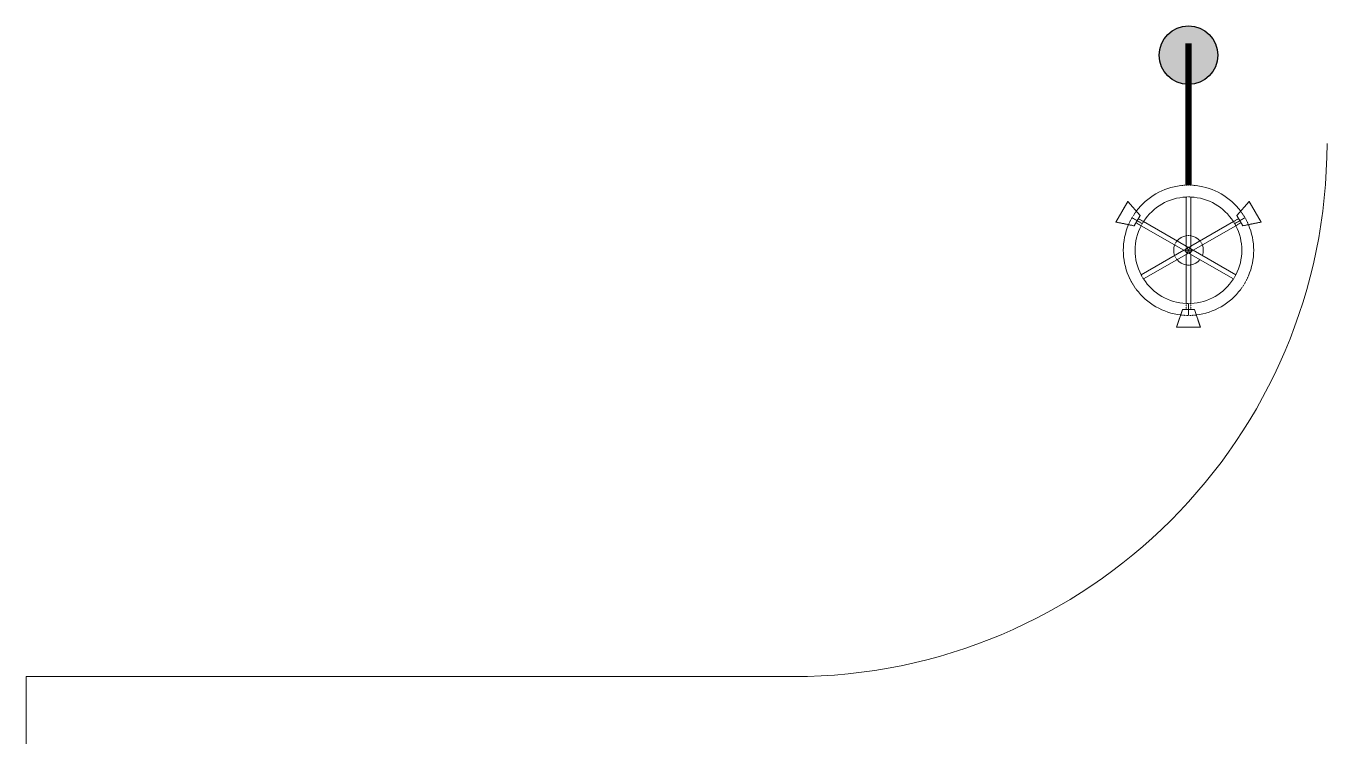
# Model space of a CAD drawing. Header units: inches. Extents: x 19 to 654008, y 34 to 210034.
# Drawn here: x 148574 to 170524, y 107822 to 119824 of the extents above; entities that cross this region are included whole.
import ezdxf

# ---------------------------------------------------------------- set-up
doc = ezdxf.new("R2010")
doc.units = ezdxf.units.IN
doc.header["$MEASUREMENT"] = 0
doc.linetypes.add('CABLEROUTEALL-EMBED 1_DWG$0$HIDDEN2', pattern=[0.1875, 0.125, -0.0625])
doc.layers.add('Layout', color=6, linetype='Continuous', lineweight=20)
doc.layers.add('REV.C CLOUD', color=2, linetype='Continuous', lineweight=20)
doc.layers.add('照明平面设备层', color=1, linetype='Continuous')
doc.layers.add('电气-接地设计-接地线', color=3, linetype='接地线')
doc.styles.add('EESLTYPE', font='TXT.shx')
doc.linetypes.add('接地线', pattern='A,500,["/",EESLTYPE,S=200,R=0,X=0,Y=-100],-200,60,-200', length=960)

# ---------------------------------------------------------------- blocks, each defined once
blk = doc.blocks.new('Tower Light Type 1')
at = {"layer": '照明平面设备层', "color": 1, "linetype": 'Continuous', "lineweight": 9}
for p, q in [((-80, 1798), (-80, 139)), ((80, 1798), (80, 139)), ((-2052, 1646), (-2452, 954)), ((-2452, 954), (-2052, 1646)), ((-1632, 1173), (-2052, 1646)), ((-2052, 1646), (-1632, 1173)), ((2052, 1646), (1632, 1173)), ((2052, 1646), (1632, 1173)), ((2452, 954), (2052, 1646)), ((2052, 1646), (2452, 954)), ((-2452, 954), (-1832, 827)), ((-2452, 954), (-1832, 827)), ((-1832, 827), (-1632, 1173)), ((-1632, 1173), (-1832, 827)), ((-1573, 908), (-1732, 1000)), ((-1573, 908), (-1732, 1000)), ((-1517, 968), (-80, 139)), ((1517, 968), (80, 139)), ((1732, 1000), (1573, 908)), ((1732, 1000), (1573, 908)), ((1632, 1173), (1832, 827)), ((1832, 827), (1632, 1173)), ((1832, 827), (2452, 954)), ((2452, 954), (1832, 827)), ((-1597, 830), (-160, 0)), ((1597, 830), (160, 0)), ((-1597, -830), (-160, 0)), ((1597, -830), (160, 0)), ((-1517, -968), (-80, -139)), ((-80, -1798), (-80, -139)), ((1517, -968), (80, -139)), ((80, -1798), (80, -139)), ((-200, -2000), (-400, -2600)), ((-400, -2600), (-200, -2000)), ((200, -2000), (-200, -2000)), ((-200, -2000), (200, -2000)), ((0, -1817), (0, -2000)), ((0, -1817), (0, -2000)), ((400, -2600), (200, -2000)), ((400, -2600), (200, -2000)), ((-400, -2600), (400, -2600)), ((400, -2600), (-400, -2600))]:
    blk.add_line(p, q, dxfattribs=at)
at = {"layer": '照明平面设备层', "color": 1, "linetype": 'CABLEROUTEALL-EMBED 1_DWG$0$HIDDEN2', "lineweight": 9}
for p, q in [((-2452, 954), (-2052, 1646)), ((-2052, 1646), (-2452, 954)), ((-2052, 1646), (-1632, 1173)), ((-2052, 1646), (-1632, 1173)), ((1632, 1173), (2052, 1646)), ((1632, 1173), (2052, 1646)), ((2052, 1646), (2452, 954)), ((2452, 954), (2052, 1646)), ((-1832, 827), (-2452, 954)), ((-1832, 827), (-2452, 954)), ((-1732, 1000), (-1905, 1100)), ((-1905, 1100), (-1732, 1000)), ((-1732, 1000), (-1905, 1100)), ((-1905, 1100), (-1732, 1000)), ((-1632, 1173), (-1832, 827)), ((-1832, 827), (-1632, 1173)), ((-1692, 1069), (-1772, 931)), ((-1692, 1069), (-1772, 931)), ((-1772, 931), (-1597, 830)), ((-1732, 1000), (-1559, 900)), ((-1732, 1000), (-1559, 900)), ((-1692, 1069), (-1517, 968)), ((-1559, 900), (-1573, 908)), ((-1559, 900), (-1573, 908)), ((1692, 1069), (1517, 968)), ((1559, 900), (1905, 1100)), ((1559, 900), (1905, 1100)), ((1573, 908), (1559, 900)), ((1573, 908), (1559, 900)), ((1772, 931), (1597, 830)), ((1832, 827), (1632, 1173)), ((1632, 1173), (1832, 827)), ((1692, 1069), (1772, 931)), ((1692, 1069), (1772, 931)), ((1905, 1100), (1732, 1000)), ((1905, 1100), (1732, 1000)), ((2452, 954), (1832, 827)), ((2452, 954), (1832, 827)), ((-160, 0), (-40, 69)), ((-160, 0), (-40, -69)), ((-80, 139), (40, 69)), ((-80, 139), (-80, 0)), ((80, 0), (-80, 0)), ((-80, 0), (0, 0)), ((0, 0), (-80, 0)), ((-80, 0), (80, 0)), ((-80, -139), (-80, 0)), ((80, 139), (-40, 69)), ((40, 69), (-40, -69)), ((-40, -69), (40, 69)), ((40, -69), (-40, 69)), ((-40, 69), (0, 0)), ((0, 0), (-40, 69)), ((-40, 69), (40, -69)), ((-40, -69), (0, 0)), ((0, 0), (-40, -69)), ((0, 0), (40, 69)), ((40, 69), (0, 0)), ((0, 0), (80, 0)), ((80, 0), (0, 0)), ((0, 0), (40, -69)), ((40, -69), (0, 0)), ((160, 0), (40, 69)), ((160, 0), (40, -69)), ((80, 139), (80, 0)), ((80, -139), (80, 0)), ((-80, -139), (40, -69)), ((80, -139), (-40, -69)), ((-400, -2600), (-200, -2000)), ((-400, -2600), (-200, -2000)), ((-200, -2000), (200, -2000)), ((200, -2000), (-200, -2000)), ((-80, -2000), (-80, -1798)), ((80, -2000), (-80, -2000)), ((80, -2000), (-80, -2000)), ((0, -2000), (0, -1800)), ((0, -1800), (0, -1817)), ((0, -2000), (0, -1800)), ((0, -1800), (0, -1817)), ((0, -2000), (0, -2200)), ((0, -2200), (0, -2000)), ((0, -2000), (0, -2200)), ((0, -2200), (0, -2000)), ((80, -2000), (80, -1798)), ((200, -2000), (400, -2600)), ((200, -2000), (400, -2600)), ((400, -2600), (-400, -2600)), ((-400, -2600), (400, -2600))]:
    blk.add_line(p, q, dxfattribs=at)
at = {"layer": '照明平面设备层', "color": 1, "linetype": 'Continuous', "lineweight": 9}
blk.add_circle((0, 0), 100, dxfattribs=at)
blk.add_circle((0, 0), 100, dxfattribs=at)
at = {"layer": '照明平面设备层', "color": 1, "linetype": 'CABLEROUTEALL-EMBED 1_DWG$0$HIDDEN2', "lineweight": 9}
for radius, start, end in [(2200, 90, 96.8607), (2200, 83.1804, 90), (1800, 90, 92.5473), (1800, 87.4527, 90), (2200, 143.1743, 150), (2200, 30, 36.8257), (2200, 150, 156.8257), (1800, 150, 152.5473), (1800, 147.4527, 150), (1800, 30, 32.5473), (1800, 27.4527, 30), (2200, 23.1743, 30), (500, 80.7931, 99.2069), (500, 80.7931, 99.2069), (500, 140.7931, 159.2069), (500, 140.7931, 159.2069), (500, 20.7931, 39.2069), (500, 20.7931, 39.2069), (500, 200.7931, 219.2069), (500, 200.7931, 219.2069), (2200, 203.1743, 210), (1800, 207.4527, 210), (500, 260.7931, 270), (500, 260.7931, 279.2069), (500, 270, 279.2069), (1800, 330, 332.5473), (2200, 330, 336.8257), (2200, 210, 216.8257), (1800, 210, 212.5473), (1800, 327.4527, 330), (2200, 323.1743, 330), (2200, 263.1743, 270), (1800, 267.4527, 270), (1800, 270, 272.5473), (2200, 270, 276.8257)]:
    blk.add_arc((0, 0), radius, start, end, dxfattribs=at)
at = {"layer": '照明平面设备层', "color": 1, "linetype": 'Continuous', "lineweight": 9}
for radius, start, end in [(2200, 96.8607, 143.1743), (1800, 92.5473, 147.4527), (1800, 32.5473, 87.4527), (2200, 36.8257, 83.1804), (2200, 156.8257, 203.1743), (1800, 152.5473, 207.4527), (500, 99.2069, 140.7931), (500, 99.2069, 140.7931), (500, 39.2069, 80.7931), (500, 39.2069, 80.7931), (1800, 332.5473, 27.4527), (2200, 336.8257, 23.1743), (500, 159.2069, 200.7931), (500, 159.2069, 200.7931), (500, 339.2069, 20.7931), (500, 0, 20.7931), (500, 339.2069, 0), (500, 219.2069, 260.7931), (500, 219.2069, 260.7931), (500, 279.2069, 320.7931), (500, 279.2069, 320.7931), (1800, 212.5473, 267.4527), (1800, 272.5473, 327.4527), (2200, 216.8257, 263.1743), (2200, 276.8257, 323.1743)]:
    blk.add_arc((0, 0), radius, start, end, dxfattribs=at)
blk = doc.blocks.new('PTJD2')
at = {"linetype": 'Continuous'}
blk.add_hatch(color=0, dxfattribs=at).paths.add_polyline_path([(150, 0, 1), (-150, 0, 1)])
at = {"color": 0, "linetype": 'Continuous'}
blk.add_circle((0, 0), 150, dxfattribs=at)

msp = doc.modelspace()

# ---------------------------------------------------------------- linework, layer by layer
at = {"layer": 'Layout', "color": 9}
for p, q in [((148574, 108842), (161524, 108842)), ((148574, 104342), (148574, 108842))]:
    msp.add_line(p, q, dxfattribs=at)
msp.add_arc((161524, 117842), 9000, 270, 0, dxfattribs=at)
msp.add_arc((161524, 117842), 9000, 270, 0, dxfattribs=at)
at = {"layer": '电气-接地设计-接地线', "color": 1, "linetype": '接地线', "ltscale": 0.005, "const_width": 110}
msp.add_lwpolyline([(168187, 119532), (168187, 117138)], dxfattribs=at)

# ---------------------------------------------------------------- block references
at = {"layer": 'REV.C CLOUD', "xscale": 0.5, "yscale": 0.5, "zscale": 0.5}
msp.add_blockref('Tower Light Type 1', (168187, 116038), dxfattribs=at)
at = {"layer": '电气-接地设计-接地线', "color": 1, "xscale": 3.296075851523359, "yscale": 3.296075851523359, "zscale": 1.098691950507786, "rotation": 89.99999999999999}
msp.add_blockref('PTJD2', (168187, 119330), dxfattribs=at)

doc.saveas('drawing.dxf')
